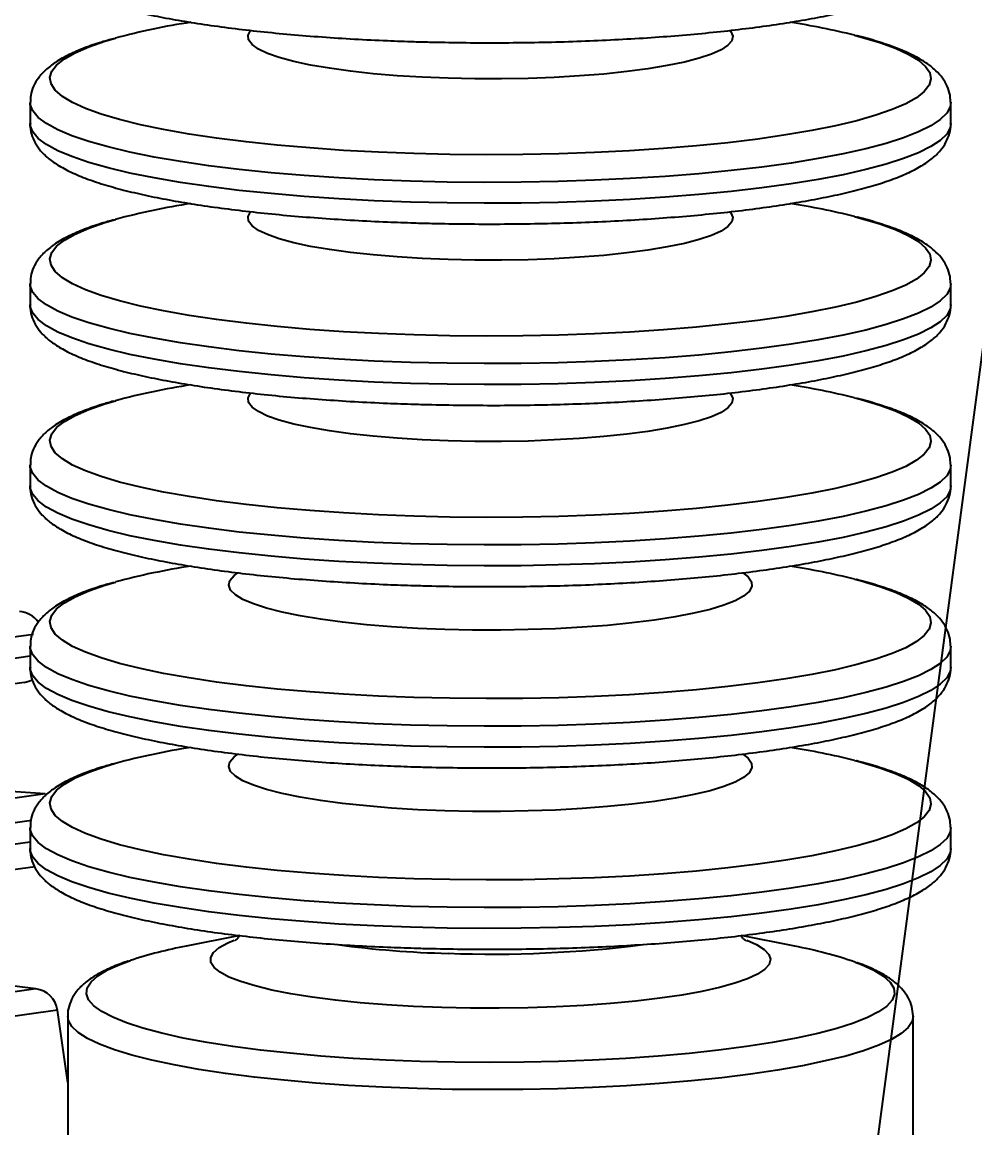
# Model space of a CAD drawing. Header units: millimetres. Extents: x 0 to 6631, y 0 to 4689.
# Drawn here: x 3493.1 to 3606.7, y 3670.4 to 3802.2 of the extents above; entities that cross this region are included whole.
import ezdxf

# ---------------------------------------------------------------- set-up
doc = ezdxf.new("R2010")
doc.units = ezdxf.units.MM
doc.header["$LTSCALE"] = 13
for name, color, linetype in [('几何体', 7, 'Continuous'), ('尺寸', 3, 'Continuous'), ('注释', 2, 'Continuous')]:
    doc.layers.add(name, color=color, linetype=linetype)
doc.styles.add('SLDTEXTSTYLE0', font='hyswlongfangsong.ttf')
doc.styles.get("Standard").update_dxf_attribs({"font": 'gbenor.shx', "bigfont": 'gbcbig.shx'})
doc.dimstyles.new('SLDDIMSTYLE0', dxfattribs={"dimtxt": 50, "dimasz": 40.8, "dimexe": 0, "dimexo": 0.0625, "dimgap": 12.5, "dimtad": 2, "dimdec": 0, "dimrnd": 1e-09, "dimzin": 12, "dimdsep": 46, "dimtxsty": 'SLDTEXTSTYLE0', "dimsah": 1, "dimcen": 0.09, "dimadec": 0, "dimazin": 3, "dimtfac": 1, "dimtdec": 0, "dimtmove": 0, "dimatfit": 0, "dimfxl": 1, "dimfrac": 2, "dimtolj": 1, "dimtzin": 12, "dimarcsym": 0})
doc.dimstyles.new('SLDDIMSTYLE2', dxfattribs={"dimtxt": 0.18, "dimasz": 40.8, "dimexe": 0, "dimexo": 0.0625, "dimgap": 0, "dimtad": 0, "dimtih": 1, "dimtoh": 1, "dimdec": 0, "dimrnd": 1e-09, "dimzin": 0, "dimdsep": 46, "dimtxsty": 'Standard', "dimsah": 1, "dimcen": 0.09, "dimadec": 0, "dimazin": 0, "dimtfac": 40.8, "dimtdec": 0, "dimtofl": 0, "dimtmove": 0, "dimatfit": 3, "dimfxl": 1, "dimfrac": 2, "dimtolj": 1, "dimtzin": 0, "dimarcsym": 0})

# ---------------------------------------------------------------- blocks, each defined once
blk = doc.blocks.new('*D18')
at = {"layer": 'Defpoints', "color": 0, "transparency": 16777216}
for p in [(3412.49, 3932.05), (3395.53, 3918.74), (3449.72, 3906.8), (3449.72, 3533.17), (3449.72, 3533.17)]:
    blk.add_point(p, dxfattribs=at)
at = {"layer": '尺寸', "color": 0, "lineweight": -2, "transparency": 16777216}
for p, q in [((3449.72, 3906.87), (3449.72, 3933.78)), ((3395.52, 3918.8), (3393.97, 3929.88))]:
    blk.add_line(p, q, dxfattribs=at)
for start, end in [(90, 98), (78.3245, 84.1623), (103.8377, 109.6755)]:
    blk.add_arc((3449.72, 3533.17), 400.61, start, end, dxfattribs=at)
at = {"layer": '尺寸', "color": 0, "transparency": 16777216}
for points in [[(3490.12, 3924.91), (3490.82, 3938.5), (3449.72, 3933.78)], [(3352.62, 3928.83), (3355.19, 3915.48), (3393.97, 3929.88)]]:
    blk.add_solid(points, dxfattribs=at)
at = {"layer": '尺寸', "color": 0, "transparency": 16777216, "insert": (3410.83, 3995.02), "char_height": 50, "attachment_point": 1, "rotation": 2.5305, "style": 'SLDTEXTSTYLE0'}
blk.add_mtext('\\A1;8°', dxfattribs=at)

msp = doc.modelspace()

# ---------------------------------------------------------------- linework, layer by layer
at = {"layer": '几何体'}
for p, q in [((3494.08, 3792.65), (3494.08, 3790.15)), ((3603.81, 3790.15), (3603.81, 3792.65)), ((3494.08, 3771.03), (3494.08, 3768.54)), ((3603.81, 3768.54), (3603.81, 3771.03)), ((3494.08, 3749.42), (3494.08, 3746.93)), ((3603.81, 3746.93), (3603.81, 3749.42)), ((3494.51, 3729.24), (3471.92, 3726.07)), ((3494.08, 3726.63), (3472.27, 3723.56)), ((3494.08, 3727.81), (3494.08, 3725.32)), ((3603.81, 3725.32), (3603.81, 3727.81)), ((3493.38, 3723.51), (3471.01, 3720.36)), ((3495.87, 3710.23), (3474.13, 3711.75)), ((3495.87, 3710.23), (3473.24, 3707.05)), ((3494.27, 3707.05), (3474.97, 3704.34)), ((3494.08, 3706.2), (3494.08, 3703.7)), ((3603.81, 3703.7), (3603.81, 3706.2)), ((3494.08, 3704.47), (3475.32, 3701.83)), ((3494.71, 3701.53), (3474.07, 3698.63)), ((3519.07, 3693.33), (3512.68, 3692.06)), ((3585.21, 3692.06), (3578.81, 3693.33)), ((3494.76, 3686.98), (3479.56, 3688.85)), ((3494.76, 3686.98), (3474, 3684.06)), ((3497.36, 3684.43), (3475.64, 3681.37)), ((3498.57, 3675.82), (3497.36, 3684.43)), ((3498.57, 3683.71), (3498.57, 3667.4)), ((3599.32, 3667.4), (3599.32, 3683.71))]:
    msp.add_line(p, q, dxfattribs=at)
at = {"layer": '几何体', "flags": 128}
for points in [[(3543.93, 3795.53), (3540.83, 3795.66), (3537.83, 3795.84), (3534.96, 3796.08), (3532.27, 3796.37), (3529.77, 3796.72), (3527.51, 3797.11), (3525.51, 3797.54), (3523.79, 3798), (3522.38, 3798.5), (3521.3, 3799.02), (3520.54, 3799.55), (3520.13, 3800.1), (3520.08, 3800.66), (3520.37, 3801.21), (3520.4, 3801.24)], [(3592.34, 3800.66), (3593.15, 3800.45), (3595.34, 3799.79), (3597.21, 3799.11), (3598.75, 3798.41), (3599.95, 3797.69), (3600.8, 3796.95), (3601.3, 3796.2), (3601.44, 3795.45), (3601.22, 3794.69), (3600.64, 3793.95), (3599.71, 3793.21), (3598.44, 3792.49), (3596.82, 3791.79), (3594.88, 3791.12), (3592.63, 3790.47), (3590.07, 3789.86), (3587.24, 3789.29), (3584.14, 3788.77), (3580.81, 3788.29), (3577.25, 3787.85), (3573.5, 3787.47), (3569.59, 3787.15), (3565.53, 3786.88), (3561.36, 3786.67), (3557.11, 3786.53), (3552.8, 3786.44), (3548.46, 3786.41), (3544.13, 3786.45), (3539.83, 3786.55)], [(3577.5, 3801.23), (3577.6, 3801.11), (3577.83, 3800.56), (3577.71, 3800.01), (3577.25, 3799.46), (3576.44, 3798.93), (3575.29, 3798.41), (3573.83, 3797.92), (3572.06, 3797.46), (3570.02, 3797.04), (3567.72, 3796.66), (3565.19, 3796.32), (3562.46, 3796.04), (3559.57, 3795.81), (3556.55, 3795.63), (3553.44, 3795.52), (3550.27, 3795.46), (3547.09, 3795.46), (3543.93, 3795.53)], [(3539.83, 3786.55), (3535.59, 3786.71), (3531.44, 3786.94), (3527.42, 3787.22), (3523.54, 3787.55), (3519.83, 3787.94), (3516.32, 3788.39), (3513.04, 3788.88), (3510, 3789.42), (3507.23, 3790), (3504.74, 3790.61), (3502.55, 3791.26), (3500.68, 3791.94), (3499.14, 3792.65), (3497.94, 3793.37), (3497.09, 3794.11), (3496.59, 3794.86), (3496.45, 3795.61), (3496.67, 3796.37), (3497.25, 3797.11), (3498.18, 3797.85), (3499.45, 3798.57), (3501.07, 3799.27), (3503.01, 3799.94), (3504.28, 3800.32)], [(3539.42, 3783.26), (3535.1, 3783.43), (3530.87, 3783.65), (3526.76, 3783.93), (3522.8, 3784.27), (3519, 3784.66), (3515.4, 3785.11), (3512.02, 3785.6), (3508.87, 3786.14), (3505.98, 3786.72), (3503.38, 3787.34), (3501.07, 3787.99), (3499.07, 3788.68), (3497.39, 3789.39), (3496.05, 3790.12), (3495.05, 3790.87), (3494.4, 3791.63), (3494.1, 3792.39), (3494.08, 3792.66)], [(3603.81, 3792.67), (3603.73, 3792.14), (3603.32, 3791.37), (3602.55, 3790.62), (3601.43, 3789.87), (3599.98, 3789.15), (3598.19, 3788.45), (3596.09, 3787.77), (3593.68, 3787.13), (3590.97, 3786.52), (3588, 3785.96), (3584.77, 3785.43), (3581.31, 3784.95), (3577.64, 3784.53), (3573.79, 3784.15), (3569.77, 3783.83), (3565.62, 3783.57), (3561.36, 3783.37), (3557.02, 3783.22), (3552.63, 3783.14), (3548.21, 3783.12), (3543.8, 3783.16), (3539.42, 3783.26)], [(3539.42, 3780.77), (3535.1, 3780.93), (3530.87, 3781.16), (3526.76, 3781.44), (3522.8, 3781.78), (3519, 3782.17), (3515.4, 3782.61), (3512.02, 3783.11), (3508.87, 3783.65), (3505.98, 3784.23), (3503.38, 3784.85), (3501.07, 3785.5), (3499.07, 3786.19), (3497.39, 3786.9), (3496.05, 3787.63), (3495.05, 3788.37), (3494.4, 3789.13), (3494.1, 3789.9), (3494.08, 3790.15)], [(3603.81, 3790.15), (3603.73, 3789.64), (3603.32, 3788.88), (3602.55, 3788.12), (3601.43, 3787.38), (3599.98, 3786.66), (3598.19, 3785.95), (3596.09, 3785.28), (3593.68, 3784.64), (3590.97, 3784.03), (3588, 3783.46), (3584.77, 3782.94), (3581.31, 3782.46), (3577.64, 3782.03), (3573.79, 3781.66), (3569.77, 3781.34), (3565.62, 3781.08), (3561.36, 3780.87), (3557.02, 3780.73), (3552.63, 3780.65), (3548.21, 3780.63), (3543.8, 3780.67), (3539.42, 3780.77)], [(3543.93, 3773.92), (3540.83, 3774.04), (3537.83, 3774.23), (3534.96, 3774.47), (3532.27, 3774.76), (3529.77, 3775.11), (3527.51, 3775.49), (3525.51, 3775.92), (3523.79, 3776.39), (3522.38, 3776.89), (3521.3, 3777.4), (3520.54, 3777.94), (3520.13, 3778.49), (3520.08, 3779.04), (3520.37, 3779.59), (3520.4, 3779.63)], [(3577.5, 3779.62), (3577.6, 3779.5), (3577.83, 3778.95), (3577.71, 3778.4), (3577.25, 3777.85), (3576.44, 3777.32), (3575.29, 3776.8), (3573.83, 3776.31), (3572.06, 3775.85), (3570.02, 3775.43), (3567.72, 3775.05), (3565.19, 3774.71), (3562.46, 3774.42), (3559.57, 3774.19), (3556.55, 3774.02), (3553.44, 3773.9), (3550.27, 3773.85), (3547.09, 3773.85), (3543.93, 3773.92)], [(3539.83, 3764.94), (3535.59, 3765.1), (3531.44, 3765.32), (3527.42, 3765.6), (3523.54, 3765.94), (3519.83, 3766.33), (3516.32, 3766.78), (3513.04, 3767.27), (3510, 3767.81), (3507.23, 3768.38), (3504.74, 3769), (3502.55, 3769.65), (3500.68, 3770.33), (3499.14, 3771.04), (3497.94, 3771.76), (3497.09, 3772.5), (3496.59, 3773.25), (3496.45, 3774), (3496.67, 3774.75), (3497.25, 3775.5), (3498.18, 3776.24), (3499.45, 3776.96), (3501.07, 3777.66), (3503.01, 3778.33), (3504.28, 3778.71)], [(3592.34, 3779.05), (3593.15, 3778.83), (3595.34, 3778.18), (3597.21, 3777.5), (3598.75, 3776.8), (3599.95, 3776.07), (3600.8, 3775.33), (3601.3, 3774.59), (3601.44, 3773.83), (3601.22, 3773.08), (3600.64, 3772.33), (3599.71, 3771.6), (3598.44, 3770.88), (3596.82, 3770.18), (3594.88, 3769.51), (3592.63, 3768.86), (3590.07, 3768.25), (3587.24, 3767.68), (3584.14, 3767.15), (3580.81, 3766.67), (3577.25, 3766.24), (3573.5, 3765.86), (3569.59, 3765.54), (3565.53, 3765.27), (3561.36, 3765.06), (3557.11, 3764.91), (3552.8, 3764.83), (3548.46, 3764.8), (3544.13, 3764.84), (3539.83, 3764.94)], [(3539.42, 3761.65), (3535.1, 3761.82), (3530.87, 3762.04), (3526.76, 3762.32), (3522.8, 3762.66), (3519, 3763.05), (3515.4, 3763.5), (3512.02, 3763.99), (3508.87, 3764.53), (3505.98, 3765.11), (3503.38, 3765.73), (3501.07, 3766.38), (3499.07, 3767.07), (3497.39, 3767.78), (3496.05, 3768.51), (3495.05, 3769.25), (3494.4, 3770.01), (3494.1, 3770.78), (3494.08, 3771.05)], [(3603.81, 3771.06), (3603.73, 3770.52), (3603.32, 3769.76), (3602.55, 3769), (3601.43, 3768.26), (3599.98, 3767.54), (3598.19, 3766.84), (3596.09, 3766.16), (3593.68, 3765.52), (3590.97, 3764.91), (3588, 3764.34), (3584.77, 3763.82), (3581.31, 3763.34), (3577.64, 3762.91), (3573.79, 3762.54), (3569.77, 3762.22), (3565.62, 3761.96), (3561.36, 3761.75), (3557.02, 3761.61), (3552.63, 3761.53), (3548.21, 3761.51), (3543.8, 3761.55), (3539.42, 3761.65)], [(3539.42, 3759.16), (3535.1, 3759.32), (3530.87, 3759.55), (3526.76, 3759.83), (3522.8, 3760.17), (3519, 3760.56), (3515.4, 3761), (3512.02, 3761.5), (3508.87, 3762.03), (3505.98, 3762.62), (3503.38, 3763.23), (3501.07, 3763.89), (3499.07, 3764.57), (3497.39, 3765.28), (3496.05, 3766.01), (3495.05, 3766.76), (3494.4, 3767.52), (3494.1, 3768.29), (3494.08, 3768.54)], [(3603.81, 3768.54), (3603.73, 3768.03), (3603.32, 3767.27), (3602.55, 3766.51), (3601.43, 3765.77), (3599.98, 3765.04), (3598.19, 3764.34), (3596.09, 3763.67), (3593.68, 3763.02), (3590.97, 3762.42), (3588, 3761.85), (3584.77, 3761.33), (3581.31, 3760.85), (3577.64, 3760.42), (3573.79, 3760.05), (3569.77, 3759.73), (3565.62, 3759.46), (3561.36, 3759.26), (3557.02, 3759.12), (3552.63, 3759.04), (3548.21, 3759.01), (3543.8, 3759.06), (3539.42, 3759.16)], [(3539.83, 3743.33), (3535.59, 3743.49), (3531.44, 3743.71), (3527.42, 3743.99), (3523.54, 3744.33), (3519.83, 3744.72), (3516.32, 3745.16), (3513.04, 3745.66), (3510, 3746.19), (3507.23, 3746.77), (3504.74, 3747.39), (3502.55, 3748.04), (3500.68, 3748.72), (3499.14, 3749.42), (3497.94, 3750.15), (3497.09, 3750.89), (3496.59, 3751.64), (3496.45, 3752.39), (3496.67, 3753.14), (3497.25, 3753.89), (3498.18, 3754.62), (3499.45, 3755.34), (3501.07, 3756.04), (3503.01, 3756.72), (3504.28, 3757.09)], [(3543.93, 3752.31), (3540.83, 3752.43), (3537.83, 3752.62), (3534.96, 3752.86), (3532.27, 3753.15), (3529.77, 3753.49), (3527.51, 3753.88), (3525.51, 3754.31), (3523.79, 3754.78), (3522.38, 3755.27), (3521.3, 3755.79), (3520.54, 3756.33), (3520.13, 3756.88), (3520.08, 3757.43), (3520.37, 3757.98), (3520.4, 3758.01)], [(3592.34, 3757.43), (3593.15, 3757.22), (3595.34, 3756.57), (3597.21, 3755.89), (3598.75, 3755.19), (3599.95, 3754.46), (3600.8, 3753.72), (3601.3, 3752.97), (3601.44, 3752.22), (3601.22, 3751.47), (3600.64, 3750.72), (3599.71, 3749.99), (3598.44, 3749.27), (3596.82, 3748.57), (3594.88, 3747.89), (3592.63, 3747.25), (3590.07, 3746.64), (3587.24, 3746.07), (3584.14, 3745.54), (3580.81, 3745.06), (3577.25, 3744.63), (3573.5, 3744.25), (3569.59, 3743.92), (3565.53, 3743.66), (3561.36, 3743.45), (3557.11, 3743.3), (3552.8, 3743.21), (3548.46, 3743.19), (3544.13, 3743.23), (3539.83, 3743.33)], [(3577.5, 3758.01), (3577.6, 3757.89), (3577.83, 3757.34), (3577.71, 3756.79), (3577.25, 3756.24), (3576.44, 3755.7), (3575.29, 3755.19), (3573.83, 3754.7), (3572.06, 3754.24), (3570.02, 3753.81), (3567.72, 3753.43), (3565.19, 3753.1), (3562.46, 3752.81), (3559.57, 3752.58), (3556.55, 3752.41), (3553.44, 3752.29), (3550.27, 3752.23), (3547.09, 3752.24), (3543.93, 3752.31)], [(3539.42, 3740.04), (3535.1, 3740.2), (3530.87, 3740.43), (3526.76, 3740.71), (3522.8, 3741.05), (3519, 3741.44), (3515.4, 3741.88), (3512.02, 3742.38), (3508.87, 3742.92), (3505.98, 3743.5), (3503.38, 3744.12), (3501.07, 3744.77), (3499.07, 3745.45), (3497.39, 3746.16), (3496.05, 3746.89), (3495.05, 3747.64), (3494.4, 3748.4), (3494.1, 3749.17), (3494.08, 3749.43)], [(3603.81, 3749.44), (3603.73, 3748.91), (3603.32, 3748.15), (3602.55, 3747.39), (3601.43, 3746.65), (3599.98, 3745.92), (3598.19, 3745.22), (3596.09, 3744.55), (3593.68, 3743.91), (3590.97, 3743.3), (3588, 3742.73), (3584.77, 3742.21), (3581.31, 3741.73), (3577.64, 3741.3), (3573.79, 3740.93), (3569.77, 3740.61), (3565.62, 3740.35), (3561.36, 3740.14), (3557.02, 3740), (3552.63, 3739.92), (3548.21, 3739.9), (3543.8, 3739.94), (3539.42, 3740.04)], [(3539.42, 3737.55), (3535.1, 3737.71), (3530.87, 3737.93), (3526.76, 3738.21), (3522.8, 3738.55), (3519, 3738.95), (3515.4, 3739.39), (3512.02, 3739.88), (3508.87, 3740.42), (3505.98, 3741), (3503.38, 3741.62), (3501.07, 3742.28), (3499.07, 3742.96), (3497.39, 3743.67), (3496.05, 3744.4), (3495.05, 3745.15), (3494.4, 3745.91), (3494.1, 3746.67), (3494.08, 3746.93)], [(3603.81, 3746.93), (3603.73, 3746.42), (3603.32, 3745.65), (3602.55, 3744.9), (3601.43, 3744.16), (3599.98, 3743.43), (3598.19, 3742.73), (3596.09, 3742.05), (3593.68, 3741.41), (3590.97, 3740.8), (3588, 3740.24), (3584.77, 3739.71), (3581.31, 3739.24), (3577.64, 3738.81), (3573.79, 3738.43), (3569.77, 3738.11), (3565.62, 3737.85), (3561.36, 3737.65), (3557.02, 3737.51), (3552.63, 3737.42), (3548.21, 3737.4), (3543.8, 3737.44), (3539.42, 3737.55)], [(3543.53, 3729.82), (3540.3, 3729.95), (3537.16, 3730.14), (3534.16, 3730.39), (3531.33, 3730.69), (3528.69, 3731.04), (3526.29, 3731.44), (3524.14, 3731.88), (3522.27, 3732.35), (3520.71, 3732.86), (3519.46, 3733.39), (3518.55, 3733.95), (3517.99, 3734.52), (3517.77, 3735.09), (3517.91, 3735.67), (3518.4, 3736.24), (3518.86, 3736.57)], [(3592.34, 3735.82), (3593.15, 3735.61), (3595.34, 3734.96), (3597.21, 3734.28), (3598.75, 3733.57), (3599.95, 3732.85), (3600.8, 3732.11), (3601.3, 3731.36), (3601.44, 3730.61), (3601.22, 3729.86), (3600.64, 3729.11), (3599.71, 3728.37), (3598.44, 3727.65), (3596.82, 3726.95), (3594.88, 3726.28), (3592.63, 3725.64), (3590.07, 3725.03), (3587.24, 3724.46), (3584.14, 3723.93), (3580.81, 3723.45), (3577.25, 3723.02), (3573.5, 3722.64), (3569.59, 3722.31), (3565.53, 3722.04), (3561.36, 3721.84), (3557.11, 3721.69), (3552.8, 3721.6), (3548.46, 3721.58), (3544.13, 3721.62), (3539.83, 3721.72)], [(3579.03, 3736.58), (3579.66, 3736.08), (3580.05, 3735.51), (3580.09, 3734.93), (3579.78, 3734.36), (3579.12, 3733.79), (3578.11, 3733.24), (3576.78, 3732.72), (3575.13, 3732.22), (3573.18, 3731.75), (3570.96, 3731.32), (3568.49, 3730.94), (3565.79, 3730.6), (3562.91, 3730.31), (3559.87, 3730.08), (3556.7, 3729.91), (3553.45, 3729.8), (3550.14, 3729.75), (3546.83, 3729.75), (3543.53, 3729.82)], [(3539.83, 3721.72), (3535.59, 3721.88), (3531.44, 3722.1), (3527.42, 3722.38), (3523.54, 3722.72), (3519.83, 3723.11), (3516.32, 3723.55), (3513.04, 3724.04), (3510, 3724.58), (3507.23, 3725.16), (3504.74, 3725.78), (3502.55, 3726.43), (3500.68, 3727.11), (3499.14, 3727.81), (3497.94, 3728.54), (3497.09, 3729.27), (3496.59, 3730.02), (3496.45, 3730.78), (3496.67, 3731.53), (3497.25, 3732.28), (3498.18, 3733.01), (3499.45, 3733.73), (3501.07, 3734.43), (3503.01, 3735.1), (3504.28, 3735.48)], [(3539.42, 3718.43), (3535.1, 3718.59), (3530.87, 3718.81), (3526.76, 3719.1), (3522.8, 3719.43), (3519, 3719.83), (3515.4, 3720.27), (3512.02, 3720.76), (3508.87, 3721.3), (3505.98, 3721.88), (3503.38, 3722.5), (3501.07, 3723.16), (3499.07, 3723.84), (3497.39, 3724.55), (3496.05, 3725.28), (3495.05, 3726.03), (3494.4, 3726.79), (3494.1, 3727.55), (3494.08, 3727.82)], [(3603.81, 3727.83), (3603.73, 3727.3), (3603.32, 3726.53), (3602.55, 3725.78), (3601.43, 3725.04), (3599.98, 3724.31), (3598.19, 3723.61), (3596.09, 3722.94), (3593.68, 3722.29), (3590.97, 3721.69), (3588, 3721.12), (3584.77, 3720.59), (3581.31, 3720.12), (3577.64, 3719.69), (3573.79, 3719.31), (3569.77, 3719), (3565.62, 3718.73), (3561.36, 3718.53), (3557.02, 3718.39), (3552.63, 3718.3), (3548.21, 3718.28), (3543.8, 3718.32), (3539.42, 3718.43)], [(3539.42, 3715.93), (3535.1, 3716.1), (3530.87, 3716.32), (3526.76, 3716.6), (3522.8, 3716.94), (3519, 3717.33), (3515.4, 3717.78), (3512.02, 3718.27), (3508.87, 3718.81), (3505.98, 3719.39), (3503.38, 3720.01), (3501.07, 3720.66), (3499.07, 3721.35), (3497.39, 3722.06), (3496.05, 3722.79), (3495.05, 3723.54), (3494.4, 3724.29), (3494.1, 3725.06), (3494.08, 3725.32)], [(3603.81, 3725.32), (3603.73, 3724.8), (3603.32, 3724.04), (3602.55, 3723.29), (3601.43, 3722.54), (3599.98, 3721.82), (3598.19, 3721.12), (3596.09, 3720.44), (3593.68, 3719.8), (3590.97, 3719.19), (3588, 3718.62), (3584.77, 3718.1), (3581.31, 3717.62), (3577.64, 3717.2), (3573.79, 3716.82), (3569.77, 3716.5), (3565.62, 3716.24), (3561.36, 3716.04), (3557.02, 3715.89), (3552.63, 3715.81), (3548.21, 3715.79), (3543.8, 3715.83), (3539.42, 3715.93)], [(3493.38, 3723.51), (3493.95, 3723.64), (3494.34, 3723.82)], [(3543.53, 3708.21), (3540.3, 3708.34), (3537.16, 3708.53), (3534.16, 3708.78), (3531.33, 3709.08), (3528.69, 3709.43), (3526.29, 3709.82), (3524.14, 3710.26), (3522.27, 3710.74), (3520.71, 3711.25), (3519.46, 3711.78), (3518.55, 3712.34), (3517.99, 3712.9), (3517.77, 3713.48), (3517.91, 3714.05), (3518.4, 3714.62), (3518.86, 3714.96)], [(3579.03, 3714.96), (3579.66, 3714.47), (3580.05, 3713.89), (3580.09, 3713.32), (3579.78, 3712.74), (3579.12, 3712.18), (3578.11, 3711.63), (3576.78, 3711.1), (3575.13, 3710.6), (3573.18, 3710.14), (3570.96, 3709.71), (3568.49, 3709.32), (3565.79, 3708.99), (3562.91, 3708.7), (3559.87, 3708.47), (3556.7, 3708.3), (3553.45, 3708.19), (3550.14, 3708.13), (3546.83, 3708.14), (3543.53, 3708.21)], [(3539.83, 3700.1), (3535.59, 3700.26), (3531.44, 3700.49), (3527.42, 3700.77), (3523.54, 3701.1), (3519.83, 3701.49), (3516.32, 3701.94), (3513.04, 3702.43), (3510, 3702.97), (3507.23, 3703.55), (3504.74, 3704.16), (3502.55, 3704.82), (3500.68, 3705.49), (3499.14, 3706.2), (3497.94, 3706.92), (3497.09, 3707.66), (3496.59, 3708.41), (3496.45, 3709.16), (3496.67, 3709.92), (3497.25, 3710.66), (3498.18, 3711.4), (3499.45, 3712.12), (3501.07, 3712.82), (3503.01, 3713.49), (3504.28, 3713.87)], [(3592.34, 3714.21), (3593.15, 3714), (3595.34, 3713.34), (3597.21, 3712.66), (3598.75, 3711.96), (3599.95, 3711.24), (3600.8, 3710.5), (3601.3, 3709.75), (3601.44, 3709), (3601.22, 3708.24), (3600.64, 3707.5), (3599.71, 3706.76), (3598.44, 3706.04), (3596.82, 3705.34), (3594.88, 3704.67), (3592.63, 3704.02), (3590.07, 3703.42), (3587.24, 3702.84), (3584.14, 3702.32), (3580.81, 3701.84), (3577.25, 3701.4), (3573.5, 3701.02), (3569.59, 3700.7), (3565.53, 3700.43), (3561.36, 3700.22), (3557.11, 3700.08), (3552.8, 3699.99), (3548.46, 3699.96), (3544.13, 3700), (3539.83, 3700.1)], [(3539.42, 3696.81), (3535.1, 3696.98), (3530.87, 3697.2), (3526.76, 3697.48), (3522.8, 3697.82), (3519, 3698.21), (3515.4, 3698.66), (3512.02, 3699.15), (3508.87, 3699.69), (3505.98, 3700.27), (3503.38, 3700.89), (3501.07, 3701.54), (3499.07, 3702.23), (3497.39, 3702.94), (3496.05, 3703.67), (3495.05, 3704.42), (3494.4, 3705.18), (3494.1, 3705.94), (3494.08, 3706.21)], [(3603.81, 3706.22), (3603.73, 3705.69), (3603.32, 3704.92), (3602.55, 3704.17), (3601.43, 3703.42), (3599.98, 3702.7), (3598.19, 3702), (3596.09, 3701.32), (3593.68, 3700.68), (3590.97, 3700.07), (3588, 3699.51), (3584.77, 3698.98), (3581.31, 3698.5), (3577.64, 3698.08), (3573.79, 3697.7), (3569.77, 3697.38), (3565.62, 3697.12), (3561.36, 3696.92), (3557.02, 3696.77), (3552.63, 3696.69), (3548.21, 3696.67), (3543.8, 3696.71), (3539.42, 3696.81)], [(3539.42, 3694.32), (3535.1, 3694.48), (3530.87, 3694.71), (3526.76, 3694.99), (3522.8, 3695.33), (3519, 3695.72), (3515.4, 3696.16), (3512.02, 3696.66), (3508.87, 3697.2), (3505.98, 3697.78), (3503.38, 3698.4), (3501.07, 3699.05), (3499.07, 3699.74), (3497.39, 3700.45), (3496.05, 3701.18), (3495.05, 3701.92), (3494.4, 3702.68), (3494.1, 3703.45), (3494.08, 3703.7)], [(3603.81, 3703.7), (3603.73, 3703.19), (3603.32, 3702.43), (3602.55, 3701.67), (3601.43, 3700.93), (3599.98, 3700.21), (3598.19, 3699.5), (3596.09, 3698.83), (3593.68, 3698.19), (3590.97, 3697.58), (3588, 3697.01), (3584.77, 3696.49), (3581.31, 3696.01), (3577.64, 3695.58), (3573.79, 3695.21), (3569.77, 3694.89), (3565.62, 3694.63), (3561.36, 3694.42), (3557.02, 3694.28), (3552.63, 3694.2), (3548.21, 3694.18), (3543.8, 3694.22), (3539.42, 3694.32)], [(3543.15, 3684.76), (3539.8, 3684.89), (3536.55, 3685.08), (3533.43, 3685.33), (3530.48, 3685.64), (3527.72, 3685.99), (3525.18, 3686.4), (3522.9, 3686.84), (3520.9, 3687.33), (3519.19, 3687.84), (3517.79, 3688.39), (3516.73, 3688.96), (3516.01, 3689.54), (3515.63, 3690.13), (3515.62, 3690.73), (3515.95, 3691.32), (3516.63, 3691.91), (3517.66, 3692.48), (3518.39, 3692.79)], [(3579.52, 3692.78), (3580.67, 3692.26), (3581.56, 3691.68), (3582.11, 3691.09), (3582.31, 3690.5), (3582.15, 3689.9), (3581.64, 3689.31), (3580.79, 3688.73), (3579.59, 3688.17), (3578.08, 3687.64), (3576.25, 3687.13), (3574.13, 3686.66), (3571.75, 3686.23), (3569.12, 3685.85), (3566.28, 3685.51), (3563.26, 3685.23), (3560.09, 3685), (3556.79, 3684.83), (3553.42, 3684.72), (3550, 3684.67), (3546.56, 3684.68), (3543.15, 3684.76)], [(3540.58, 3678.32), (3536.54, 3678.48), (3532.58, 3678.69), (3528.75, 3678.97), (3525.07, 3679.3), (3521.56, 3679.68), (3518.26, 3680.12), (3515.18, 3680.6), (3512.35, 3681.12), (3509.8, 3681.69), (3507.53, 3682.29), (3505.57, 3682.93), (3503.93, 3683.59), (3502.63, 3684.27), (3501.67, 3684.97), (3501.05, 3685.68), (3500.8, 3686.4), (3500.9, 3687.12), (3501.35, 3687.83), (3502.16, 3688.54), (3503.31, 3689.23), (3504.8, 3689.9), (3506.04, 3690.36)], [(3592.42, 3690.16), (3593.18, 3689.87), (3594.65, 3689.19), (3595.79, 3688.5), (3596.57, 3687.79), (3597.01, 3687.08), (3597.09, 3686.36), (3596.81, 3685.64), (3596.18, 3684.93), (3595.2, 3684.23), (3593.88, 3683.55), (3592.22, 3682.89), (3590.24, 3682.26), (3587.96, 3681.66), (3585.39, 3681.09), (3582.55, 3680.57), (3579.46, 3680.09), (3576.14, 3679.66), (3572.62, 3679.28), (3568.93, 3678.95), (3565.09, 3678.68), (3561.13, 3678.47), (3557.08, 3678.32), (3552.97, 3678.23), (3548.83, 3678.2), (3544.69, 3678.23), (3540.58, 3678.32)], [(3540.2, 3675.1), (3536.08, 3675.26), (3532.05, 3675.47), (3528.13, 3675.75), (3524.37, 3676.08), (3520.78, 3676.46), (3517.38, 3676.9), (3514.2, 3677.38), (3511.27, 3677.91), (3508.61, 3678.47), (3506.22, 3679.08), (3504.14, 3679.71), (3502.37, 3680.38), (3500.93, 3681.07), (3499.82, 3681.77), (3499.06, 3682.5), (3498.65, 3683.22), (3498.57, 3683.69)], [(3599.32, 3683.73), (3599.2, 3683.1), (3598.73, 3682.37), (3597.91, 3681.66), (3596.75, 3680.95), (3595.25, 3680.27), (3593.42, 3679.61), (3591.29, 3678.97), (3588.86, 3678.38), (3586.15, 3677.81), (3583.17, 3677.29), (3579.96, 3676.82), (3576.53, 3676.39), (3572.91, 3676.02), (3569.11, 3675.7), (3565.18, 3675.43), (3561.13, 3675.23), (3557, 3675.08), (3552.81, 3674.99), (3548.59, 3674.97), (3544.38, 3675), (3540.2, 3675.1)]]:
    msp.add_lwpolyline(points, dxfattribs=at)
at = {"layer": '几何体'}
for centre, radius, start, end in [((3525.33, 3722.84), 80.28, 98.6578, 105.198), ((3570.54, 3712.53), 90.79, 76.1055, 81.0569), ((3525.33, 3701.23), 80.28, 98.6578, 105.198), ((3570.54, 3690.92), 90.79, 76.1055, 81.0569), ((3525.33, 3679.62), 80.28, 98.6578, 105.198), ((3570.54, 3669.3), 90.79, 76.1055, 81.0569), ((3525.33, 3658.01), 80.28, 98.6578, 105.198), ((3570.54, 3647.69), 90.79, 76.1055, 81.0569), ((3492.61, 3728.98), 2.99, 34.8305, 86), ((3525.33, 3636.39), 80.28, 98.6578, 105.198), ((3570.54, 3626.08), 90.79, 76.1055, 81.0569), ((3522.37, 3640.53), 52.44, 100.6446, 108.142), ((3546.91, 3812.82), 121.65, 262.3627, 268.591), ((3549.14, 3834.26), 143.14, 267.9107, 277.2059), ((3576.05, 3642.82), 50.09, 70.9261, 79.4711), ((3494.4, 3684.01), 2.99, 8, 83)]:
    msp.add_arc(centre, radius, start, end, dxfattribs=at)
for points, knots in [([(3494.12, 3811.8), (3494.11, 3811.65), (3494.06, 3811.11), (3494.32, 3810.19), (3494.82, 3809.15), (3495.55, 3808.24), (3496.5, 3807.38), (3497.78, 3806.54), (3499.42, 3805.72), (3501.41, 3804.94), (3503.67, 3804.23), (3506.13, 3803.58), (3508.82, 3802.99), (3511.71, 3802.44), (3514.8, 3801.95), (3518.07, 3801.5), (3521.52, 3801.1), (3525.13, 3800.75), (3528.87, 3800.45), (3532.72, 3800.2), (3536.39, 3800.02), (3538.79, 3799.94), (3539.85, 3799.9)], [0, 0, 0, 0, 0.012824, 0.048137, 0.083549, 0.121508, 0.164935, 0.21687, 0.27717, 0.338707, 0.398103, 0.455947, 0.512831, 0.569107, 0.624982, 0.680583, 0.73599, 0.791258, 0.846425, 0.901519, 0.956558, 1, 1, 1, 1]), ([(3539.85, 3799.9), (3540.55, 3799.88), (3542.61, 3799.83), (3546.04, 3799.77), (3550.13, 3799.76), (3554.21, 3799.8), (3558.27, 3799.9), (3562.27, 3800.06), (3566.19, 3800.26), (3570.01, 3800.52), (3573.71, 3800.83), (3577.26, 3801.2), (3580.66, 3801.61), (3583.87, 3802.07), (3586.89, 3802.57), (3589.7, 3803.12), (3592.29, 3803.71), (3594.64, 3804.35), (3596.77, 3805.04), (3598.67, 3805.81), (3600.3, 3806.64), (3601.59, 3807.53), (3602.56, 3808.47), (3603.25, 3809.46), (3603.67, 3810.54), (3603.85, 3811.36), (3603.8, 3811.78), (3603.79, 3811.82)], [0, 0, 0, 0, 0.023188, 0.067276, 0.111364, 0.1554505, 0.1995411, 0.243643, 0.2877644, 0.3319149, 0.3761059, 0.4203519, 0.4646717, 0.5090908, 0.5536448, 0.5983853, 0.6433897, 0.6887786, 0.7347473, 0.7816216, 0.8299315, 0.8747211, 0.9109237, 0.9418113, 0.9699561, 0.9969861, 1, 1, 1, 1]), ([(3603.79, 3792.7), (3603.77, 3793.06), (3603.72, 3793.82), (3603.28, 3794.88), (3602.65, 3795.83), (3601.79, 3796.7), (3600.65, 3797.55), (3599.15, 3798.38), (3597.29, 3799.18), (3595.1, 3799.92), (3593.52, 3800.39), (3592.61, 3800.6), (3592.57, 3800.61)], [0, 0, 0, 0, 0.073516, 0.154586, 0.239169, 0.333629, 0.445197, 0.578019, 0.721462, 0.860381, 0.995066, 1, 1, 1, 1]), ([(3504.02, 3800.25), (3503.55, 3800.12), (3502.3, 3799.77), (3500.53, 3799.15), (3498.69, 3798.36), (3497.16, 3797.5), (3495.97, 3796.59), (3495.09, 3795.64), (3494.48, 3794.63), (3494.12, 3793.62), (3494.12, 3792.95), (3494.12, 3792.68)], [0, 0, 0, 0, 0.085235, 0.228313, 0.374615, 0.525969, 0.656381, 0.762099, 0.854444, 0.940049, 1, 1, 1, 1]), ([(3494.12, 3790.18), (3494.11, 3790.04), (3494.06, 3789.5), (3494.32, 3788.57), (3494.82, 3787.54), (3495.55, 3786.62), (3496.5, 3785.77), (3497.78, 3784.93), (3499.42, 3784.1), (3501.41, 3783.33), (3503.67, 3782.61), (3506.13, 3781.97), (3508.82, 3781.37), (3511.71, 3780.83), (3514.8, 3780.33), (3518.07, 3779.89), (3521.52, 3779.49), (3525.13, 3779.14), (3528.87, 3778.84), (3532.72, 3778.59), (3536.39, 3778.41), (3538.79, 3778.33), (3539.85, 3778.29)], [0, 0, 0, 0, 0.012824, 0.048137, 0.083549, 0.121508, 0.164935, 0.21687, 0.27717, 0.338707, 0.398103, 0.455947, 0.512831, 0.569107, 0.624982, 0.680583, 0.73599, 0.791258, 0.846425, 0.901519, 0.956558, 1, 1, 1, 1]), ([(3539.85, 3778.29), (3540.55, 3778.27), (3542.61, 3778.21), (3546.04, 3778.16), (3550.13, 3778.15), (3554.21, 3778.19), (3558.27, 3778.29), (3562.27, 3778.44), (3566.19, 3778.65), (3570.01, 3778.91), (3573.71, 3779.22), (3577.26, 3779.58), (3580.66, 3779.99), (3583.87, 3780.45), (3586.89, 3780.96), (3589.7, 3781.5), (3592.29, 3782.1), (3594.64, 3782.74), (3596.77, 3783.43), (3598.67, 3784.2), (3600.3, 3785.03), (3601.59, 3785.92), (3602.56, 3786.86), (3603.25, 3787.85), (3603.67, 3788.92), (3603.85, 3789.75), (3603.8, 3790.17), (3603.79, 3790.21)], [0, 0, 0, 0, 0.023188, 0.067276, 0.111364, 0.15545, 0.199541, 0.243643, 0.287764, 0.331915, 0.376106, 0.420352, 0.464672, 0.509091, 0.553645, 0.598385, 0.64339, 0.688779, 0.734747, 0.781622, 0.829932, 0.874721, 0.910924, 0.941811, 0.969956, 0.996986, 1, 1, 1, 1]), ([(3504.02, 3778.64), (3503.55, 3778.51), (3502.3, 3778.16), (3500.53, 3777.53), (3498.69, 3776.75), (3497.16, 3775.89), (3495.97, 3774.98), (3495.09, 3774.03), (3494.48, 3773.01), (3494.12, 3772.01), (3494.12, 3771.34), (3494.12, 3771.06)], [0, 0, 0, 0, 0.0852346, 0.2283133, 0.3746147, 0.5259691, 0.6563811, 0.7620986, 0.8544442, 0.9400488, 1, 1, 1, 1]), ([(3603.79, 3771.09), (3603.77, 3771.45), (3603.72, 3772.21), (3603.28, 3773.26), (3602.65, 3774.22), (3601.79, 3775.09), (3600.65, 3775.94), (3599.15, 3776.77), (3597.29, 3777.57), (3595.1, 3778.3), (3593.52, 3778.78), (3592.61, 3778.99), (3592.57, 3779)], [0, 0, 0, 0, 0.073516, 0.154586, 0.239169, 0.333629, 0.445197, 0.578019, 0.721462, 0.860381, 0.995066, 1, 1, 1, 1]), ([(3494.12, 3768.57), (3494.11, 3768.43), (3494.06, 3767.88), (3494.32, 3766.96), (3494.82, 3765.93), (3495.55, 3765.01), (3496.5, 3764.16), (3497.78, 3763.31), (3499.42, 3762.49), (3501.41, 3761.71), (3503.67, 3761), (3506.13, 3760.35), (3508.82, 3759.76), (3511.71, 3759.22), (3514.8, 3758.72), (3518.07, 3758.27), (3521.52, 3757.87), (3525.13, 3757.52), (3528.87, 3757.23), (3532.72, 3756.98), (3536.39, 3756.8), (3538.79, 3756.71), (3539.85, 3756.68)], [0, 0, 0, 0, 0.012824, 0.048137, 0.083549, 0.121508, 0.164935, 0.21687, 0.27717, 0.338707, 0.398103, 0.455947, 0.512831, 0.569107, 0.624982, 0.680583, 0.73599, 0.791258, 0.846425, 0.901519, 0.956558, 1, 1, 1, 1]), ([(3539.85, 3756.68), (3540.55, 3756.66), (3542.61, 3756.6), (3546.04, 3756.55), (3550.13, 3756.53), (3554.21, 3756.58), (3558.27, 3756.68), (3562.27, 3756.83), (3566.19, 3757.04), (3570.01, 3757.3), (3573.71, 3757.61), (3577.26, 3757.97), (3580.66, 3758.38), (3583.87, 3758.84), (3586.89, 3759.34), (3589.7, 3759.89), (3592.29, 3760.48), (3594.64, 3761.13), (3596.77, 3761.82), (3598.67, 3762.58), (3600.3, 3763.42), (3601.59, 3764.31), (3602.56, 3765.24), (3603.25, 3766.23), (3603.67, 3767.31), (3603.85, 3768.14), (3603.8, 3768.56), (3603.79, 3768.6)], [0, 0, 0, 0, 0.023188, 0.067276, 0.111364, 0.15545, 0.199541, 0.243643, 0.287764, 0.331915, 0.376106, 0.420352, 0.464672, 0.509091, 0.553645, 0.598385, 0.64339, 0.688779, 0.734747, 0.781622, 0.829932, 0.874721, 0.910924, 0.941811, 0.969956, 0.996986, 1, 1, 1, 1]), ([(3504.02, 3757.03), (3503.55, 3756.9), (3502.3, 3756.55), (3500.53, 3755.92), (3498.69, 3755.13), (3497.16, 3754.28), (3495.97, 3753.37), (3495.09, 3752.42), (3494.48, 3751.4), (3494.12, 3750.39), (3494.12, 3749.73), (3494.12, 3749.45)], [0, 0, 0, 0, 0.085235, 0.228313, 0.374615, 0.525969, 0.656381, 0.762099, 0.854444, 0.940049, 1, 1, 1, 1]), ([(3603.79, 3749.48), (3603.77, 3749.84), (3603.72, 3750.6), (3603.28, 3751.65), (3602.65, 3752.61), (3601.79, 3753.48), (3600.65, 3754.32), (3599.15, 3755.16), (3597.29, 3755.96), (3595.1, 3756.69), (3593.52, 3757.16), (3592.61, 3757.38), (3592.57, 3757.39)], [0, 0, 0, 0, 0.073516, 0.154586, 0.239169, 0.333629, 0.445197, 0.578019, 0.721462, 0.860381, 0.995066, 1, 1, 1, 1]), ([(3494.12, 3746.96), (3494.11, 3746.81), (3494.06, 3746.27), (3494.32, 3745.35), (3494.82, 3744.32), (3495.55, 3743.4), (3496.5, 3742.54), (3497.78, 3741.7), (3499.42, 3740.88), (3501.41, 3740.1), (3503.67, 3739.39), (3506.13, 3738.74), (3508.82, 3738.15), (3511.71, 3737.61), (3514.8, 3737.11), (3518.07, 3736.66), (3521.52, 3736.26), (3525.13, 3735.91), (3528.87, 3735.61), (3532.72, 3735.37), (3536.39, 3735.18), (3538.79, 3735.1), (3539.85, 3735.07)], [0, 0, 0, 0, 0.012824, 0.048137, 0.083549, 0.121508, 0.164935, 0.21687, 0.27717, 0.338707, 0.398103, 0.455947, 0.512831, 0.569107, 0.624982, 0.680583, 0.73599, 0.791258, 0.846425, 0.901519, 0.956558, 1, 1, 1, 1]), ([(3539.85, 3735.07), (3540.55, 3735.05), (3542.61, 3734.99), (3546.04, 3734.93), (3550.13, 3734.92), (3554.21, 3734.97), (3558.27, 3735.06), (3562.27, 3735.22), (3566.19, 3735.43), (3570.01, 3735.69), (3573.71, 3736), (3577.26, 3736.36), (3580.66, 3736.77), (3583.87, 3737.23), (3586.89, 3737.73), (3589.7, 3738.28), (3592.29, 3738.87), (3594.64, 3739.51), (3596.77, 3740.21), (3598.67, 3740.97), (3600.3, 3741.81), (3601.59, 3742.69), (3602.56, 3743.63), (3603.25, 3744.62), (3603.67, 3745.7), (3603.85, 3746.53), (3603.8, 3746.94), (3603.79, 3746.98)], [0, 0, 0, 0, 0.023188, 0.067276, 0.111364, 0.15545, 0.199541, 0.243643, 0.287764, 0.331915, 0.376106, 0.420352, 0.464672, 0.509091, 0.553645, 0.598385, 0.64339, 0.688779, 0.734747, 0.781622, 0.829932, 0.874721, 0.910924, 0.941811, 0.969956, 0.996986, 1, 1, 1, 1]), ([(3504.02, 3735.41), (3503.55, 3735.28), (3502.3, 3734.93), (3500.53, 3734.31), (3498.69, 3733.52), (3497.16, 3732.66), (3495.97, 3731.75), (3495.09, 3730.8), (3494.48, 3729.79), (3494.12, 3728.78), (3494.12, 3728.11), (3494.12, 3727.84)], [0, 0, 0, 0, 0.085235, 0.228313, 0.374615, 0.525969, 0.656381, 0.762099, 0.854444, 0.940049, 1, 1, 1, 1]), ([(3603.79, 3727.87), (3603.77, 3728.23), (3603.72, 3728.99), (3603.28, 3730.04), (3602.65, 3730.99), (3601.79, 3731.87), (3600.65, 3732.71), (3599.15, 3733.54), (3597.29, 3734.34), (3595.1, 3735.08), (3593.52, 3735.55), (3592.61, 3735.77), (3592.57, 3735.77)], [0, 0, 0, 0, 0.073516, 0.154586, 0.239169, 0.333629, 0.445197, 0.578019, 0.721462, 0.860381, 0.995066, 1, 1, 1, 1]), ([(3494.12, 3725.35), (3494.11, 3725.2), (3494.06, 3724.66), (3494.32, 3723.74), (3494.82, 3722.7), (3495.55, 3721.79), (3496.5, 3720.93), (3497.78, 3720.09), (3499.42, 3719.27), (3501.41, 3718.49), (3503.67, 3717.78), (3506.13, 3717.13), (3508.82, 3716.54), (3511.71, 3715.99), (3514.8, 3715.5), (3518.07, 3715.05), (3521.52, 3714.65), (3525.13, 3714.3), (3528.87, 3714), (3532.72, 3713.75), (3536.39, 3713.57), (3538.79, 3713.49), (3539.85, 3713.45)], [0, 0, 0, 0, 0.012824, 0.048137, 0.083549, 0.121508, 0.164935, 0.21687, 0.27717, 0.338707, 0.398103, 0.455947, 0.512831, 0.569107, 0.624982, 0.680583, 0.73599, 0.791258, 0.846425, 0.901519, 0.956558, 1, 1, 1, 1]), ([(3539.85, 3713.45), (3540.55, 3713.43), (3542.61, 3713.38), (3546.04, 3713.32), (3550.13, 3713.31), (3554.21, 3713.35), (3558.27, 3713.45), (3562.27, 3713.61), (3566.19, 3713.81), (3570.01, 3714.07), (3573.71, 3714.38), (3577.26, 3714.75), (3580.66, 3715.16), (3583.87, 3715.62), (3586.89, 3716.12), (3589.7, 3716.67), (3592.29, 3717.26), (3594.64, 3717.9), (3596.77, 3718.59), (3598.67, 3719.36), (3600.3, 3720.19), (3601.59, 3721.08), (3602.56, 3722.02), (3603.25, 3723.01), (3603.67, 3724.09), (3603.85, 3724.91), (3603.8, 3725.33), (3603.79, 3725.37)], [0, 0, 0, 0, 0.023188, 0.067276, 0.111364, 0.15545, 0.199541, 0.243643, 0.287764, 0.331915, 0.376106, 0.420352, 0.464672, 0.509091, 0.553645, 0.598385, 0.64339, 0.688779, 0.734747, 0.781622, 0.829932, 0.874721, 0.910924, 0.941811, 0.969956, 0.996986, 1, 1, 1, 1]), ([(3504.02, 3713.8), (3503.55, 3713.67), (3502.3, 3713.32), (3500.53, 3712.7), (3498.69, 3711.91), (3497.16, 3711.05), (3495.97, 3710.14), (3495.09, 3709.19), (3494.48, 3708.18), (3494.12, 3707.17), (3494.12, 3706.5), (3494.12, 3706.23)], [0, 0, 0, 0, 0.0852346, 0.2283133, 0.3746147, 0.5259691, 0.6563811, 0.7620986, 0.8544442, 0.9400488, 1, 1, 1, 1]), ([(3603.79, 3706.25), (3603.77, 3706.61), (3603.72, 3707.37), (3603.28, 3708.43), (3602.65, 3709.38), (3601.79, 3710.25), (3600.65, 3711.1), (3599.15, 3711.93), (3597.29, 3712.73), (3595.1, 3713.47), (3593.52, 3713.94), (3592.61, 3714.15), (3592.57, 3714.16)], [0, 0, 0, 0, 0.0735159, 0.154586, 0.2391691, 0.3336291, 0.4451974, 0.578019, 0.7214618, 0.8603812, 0.9950662, 1, 1, 1, 1]), ([(3494.12, 3703.73), (3494.11, 3703.59), (3494.06, 3703.05), (3494.32, 3702.12), (3494.82, 3701.09), (3495.55, 3700.17), (3496.5, 3699.32), (3497.78, 3698.48), (3499.42, 3697.65), (3501.41, 3696.88), (3503.67, 3696.16), (3506.13, 3695.52), (3508.82, 3694.92), (3511.71, 3694.38), (3514.8, 3693.88), (3518.07, 3693.44), (3521.52, 3693.04), (3525.13, 3692.69), (3528.87, 3692.39), (3532.72, 3692.14), (3536.39, 3691.96), (3538.79, 3691.88), (3539.85, 3691.84)], [0, 0, 0, 0, 0.0128235, 0.0481369, 0.083549, 0.1215075, 0.1649351, 0.2168705, 0.27717, 0.338707, 0.3981026, 0.4559471, 0.5128313, 0.5691074, 0.6249822, 0.6805826, 0.7359899, 0.7912583, 0.8464255, 0.9015186, 0.9565578, 1, 1, 1, 1]), ([(3539.85, 3691.84), (3540.55, 3691.82), (3542.61, 3691.76), (3546.04, 3691.71), (3550.13, 3691.7), (3554.21, 3691.74), (3558.27, 3691.84), (3562.27, 3691.99), (3566.19, 3692.2), (3570.01, 3692.46), (3573.71, 3692.77), (3577.26, 3693.13), (3580.66, 3693.55), (3583.87, 3694), (3586.89, 3694.51), (3589.7, 3695.05), (3592.29, 3695.65), (3594.64, 3696.29), (3596.77, 3696.98), (3598.67, 3697.75), (3600.3, 3698.58), (3601.59, 3699.47), (3602.56, 3700.41), (3603.25, 3701.4), (3603.67, 3702.47), (3603.85, 3703.3), (3603.8, 3703.72), (3603.79, 3703.76)], [0, 0, 0, 0, 0.023188, 0.067276, 0.111364, 0.15545, 0.199541, 0.243643, 0.287764, 0.331915, 0.376106, 0.420352, 0.464672, 0.509091, 0.553645, 0.598385, 0.64339, 0.688779, 0.734747, 0.781622, 0.829932, 0.874721, 0.910924, 0.941811, 0.969956, 0.996986, 1, 1, 1, 1]), ([(3519.1, 3693.34), (3518.98, 3693.19), (3518.73, 3692.89), (3518.5, 3692.72), (3518.5, 3692.72), (3518.5, 3692.72)], [0, 0, 0, 0, 0.345847, 0.715365, 1, 1, 1, 1]), ([(3579.41, 3692.71), (3579.41, 3692.71), (3579.45, 3692.69), (3579.31, 3692.77), (3579.08, 3692.96), (3578.88, 3693.24), (3578.81, 3693.33)], [0, 0, 0, 0, 0.030108, 0.4309755, 0.8093075, 1, 1, 1, 1]), ([(3505.76, 3690.28), (3505.72, 3690.27), (3504.97, 3690.03), (3503.72, 3689.52), (3502.08, 3688.73), (3500.81, 3687.87), (3499.84, 3686.97), (3499.14, 3686.01), (3498.72, 3684.96), (3498.53, 3684.14), (3498.58, 3683.72), (3498.59, 3683.66)], [0, 0, 0, 0, 0.009527, 0.184835, 0.365769, 0.534748, 0.668828, 0.782704, 0.886317, 0.985715, 1, 1, 1, 1]), ([(3599.31, 3683.77), (3599.28, 3684.14), (3599.22, 3684.9), (3598.78, 3685.93), (3598.14, 3686.86), (3597.29, 3687.69), (3596.17, 3688.5), (3594.67, 3689.29), (3593.47, 3689.83), (3592.69, 3690.08), (3592.66, 3690.09)], [0, 0, 0, 0, 0.103574, 0.213081, 0.327505, 0.455774, 0.608433, 0.792229, 0.991051, 1, 1, 1, 1])]:
    msp.add_open_spline(points, degree=3, knots=knots, dxfattribs=at)

# ---------------------------------------------------------------- dimensions: what is measured, and where the dimension line sits
at = {"layer": '尺寸'}
dim = msp.add_angular_dim_2l(base=(3412.49, 3932.05), line1=((3449.72, 3906.8), (3449.72, 3533.17)), line2=((3395.53, 3918.74), (3449.72, 3533.17)), dimstyle='SLDDIMSTYLE0', override={"dimtol": 0, "dimlim": 0, "dimtp": 0, "dimtm": 0, "dimtfac": 40.8, "dimtdec": 0, "dimtolj": 1, "dimtzin": 0}, dxfattribs=at)
dim.commit()
dim.dimension.update_dxf_attribs({"geometry": '*D18', "text_midpoint": (3432.03, 3933.39), "dimtype": 162})

# ---------------------------------------------------------------- leaders
at = {"layer": '注释'}
msp.add_leader([(3553.93, 3359.04), (3648.53, 4071.23)], dimstyle='SLDDIMSTYLE2', dxfattribs=at)

doc.saveas('drawing.dxf')
